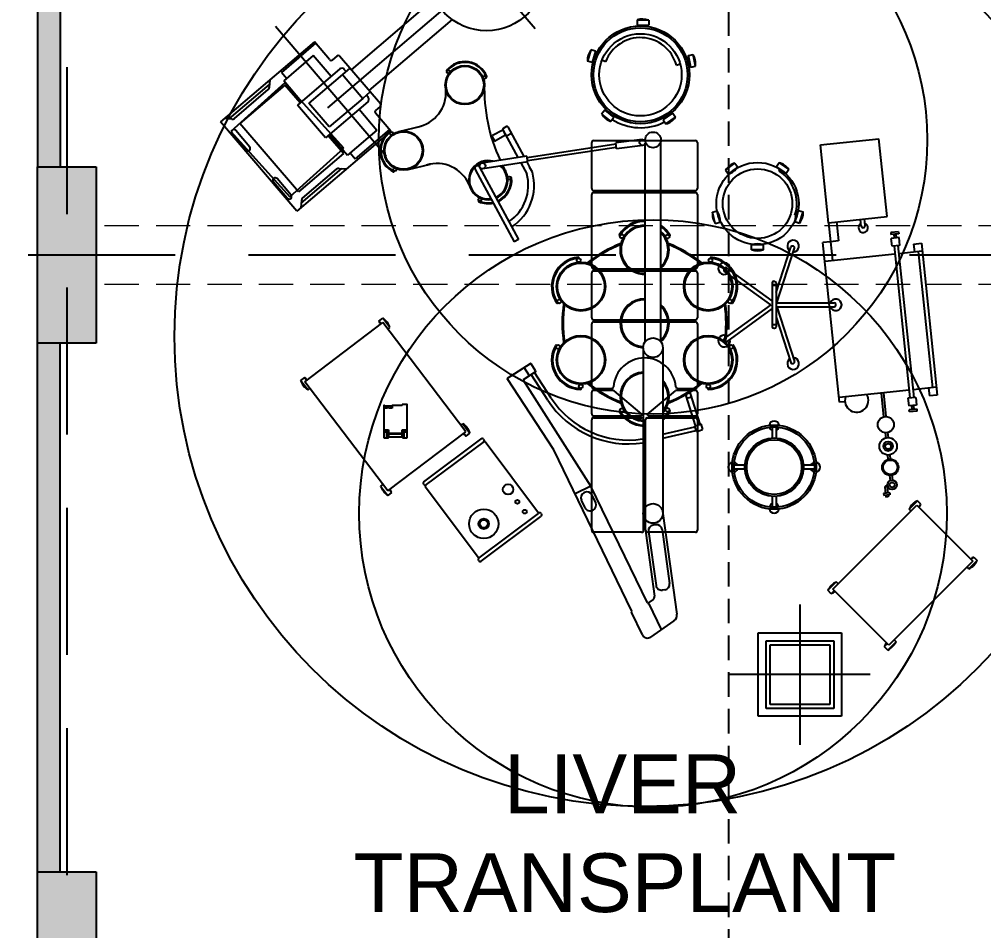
# Model space of a CAD drawing. Extents: x 11598203 to 11995143, y -3849975 to -3698974.
# Drawn here: x 11969906 to 11974830, y -3790851 to -3786197 of the extents above; entities that cross this region are included whole.
import ezdxf

# ---------------------------------------------------------------- set-up
doc = ezdxf.new("R2010")
doc.units = 0
doc.header["$MEASUREMENT"] = 0
doc.linetypes.add('HIDDEN', pattern=[0.375, 0.25, -0.125])
doc.layers.get('0').update_dxf_attribs({"linetype": 'CONTINUOUS'})
for name, color, linetype in [('BEAM', 8, 'CONTINUOUS'), ('GRID LINES', 9, 'CONTINUOUS'), ('HATCH', 7, 'CONTINUOUS'), ('SECTION', 8, 'CONTINUOUS')]:
    doc.layers.add(name, color=color, linetype=linetype)
doc.styles.get("Standard").update_dxf_attribs({"font": 'arial.ttf'})

# ---------------------------------------------------------------- blocks, each defined once
blk = doc.blocks.new('8TH FLOOR')
at = {"ltscale": 500}
for points in [[(-6815, 23155), (-6930, 23155), (-6930, 22220), (-6815, 22220)], [(-6815, 21320), (-6930, 21320), (-6930, 18620), (-6815, 18620)]]:
    blk.add_hatch(color=8, dxfattribs=at).paths.add_polyline_path(points)
at = {"layer": 'HATCH', "ltscale": 500}
h = blk.add_hatch(color=32, dxfattribs=at)
h.dxf.hatch_style = 1
h.paths.add_polyline_path([(-44310, 10130), (-44010, 10130), (-44010, 9230), (-44310, 9230)])
h.paths.add_polyline_path([(-6930, 6230), (-6630, 6230), (-6630, 5251.7), (-6930, 5251.7)])
h.paths.add_polyline_path([(-900, 6265), (0, 6265), (0, 5965), (-900, 5965)])
h.paths.add_polyline_path([(-31623.7, -10480), (-31023.7, -10480), (-31023.7, -10780), (-31623.7, -10780)])
h.paths.add_polyline_path([(-36805, -13010), (-36055, -13010), (-36055, -13310), (-36805, -13310)])
h.paths.add_polyline_path([(-26485, 200), (-26185, 200), (-26185, -700), (-26485, -700)])
h.paths.add_polyline_path([(-36355, -17735), (-36055, -17735), (-36055, -18485), (-36355, -18485)])
h.paths.add_polyline_path([(-4100, 200), (-3500, 200), (-3500, -100), (-4100, -100)])
h.paths.add_polyline_path([(-47740, 18320), (-46990, 18320), (-46990, 18020), (-47740, 18020)])
h.paths.add_polyline_path([(-47740, 14790), (-46840, 14790), (-46840, 14490), (-47740, 14490)])
h.paths.add_polyline_path([(-10758.3, 300), (-9930, 300), (-9930, 0), (-10758.3, 0)])
h.paths.add_polyline_path([(-36805, -7680), (-36055, -7680), (-36055, -7980), (-36805, -7980)])
h.paths.add_polyline_path([(-34515, 900), (-34215, 900), (-34215, 0), (-34515, 0)])
h.paths.add_polyline_path([(-40685, 750), (-40385, 750), (-40385, 0), (-40685, 0)])
h.paths.add_polyline_path([(-41010, -25), (-40710, -25), (-40710, -775), (-41010, -775)])
h.paths.add_polyline_path([(-47740, 29190), (-46990, 29190), (-46990, 28890), (-47740, 28890)])
h.paths.add_polyline_path([(-900, 29190), (0, 29190), (0, 28890), (-900, 28890)])
h.paths.add_polyline_path([(-47840, 10130), (-47540, 10130), (-47540, 9230), (-47840, 9230)])
h.paths.add_polyline_path([(-41010, 750), (-40710, 750), (-40710, 0), (-41010, 0)])
h.paths.add_polyline_path([(-1000, 42920), (-700, 42920), (-700, 43898.3), (-1000, 43898.3)])
h.paths.add_polyline_path([(-47740, 21920), (-46990, 21920), (-46990, 21620), (-47740, 21620)])
h.paths.add_polyline_path([(-19285, 200), (-18985, 200), (-18985, -700), (-19285, -700)])
h.paths.add_polyline_path([(-900, 49150), (0, 49150), (0, 48850), (-900, 48850)])
h.paths.add_polyline_path([(-900, 32790), (0, 32790), (0, 32490), (-900, 32490)])
h.paths.add_polyline_path([(-47740, 25520), (-46990, 25520), (-46990, 25220), (-47740, 25220)])
h.paths.add_polyline_path([(-15685, 6230), (-15385, 6230), (-15385, 5330), (-15685, 5330)])
h.paths.add_polyline_path([(-900, 25520), (0, 25520), (0, 25220), (-900, 25220)])
h.paths.add_polyline_path([(-39510, -13010), (-38760, -13010), (-38760, -13310), (-39510, -13310)])
h.paths.add_polyline_path([(-42695, 39920), (-42395, 39920), (-42395, 39320), (-42695, 39320)])
h.paths.add_polyline_path([(-47740, 39920), (-46840, 39920), (-46840, 39620), (-47740, 39620)])
h.paths.add_polyline_path([(-900, 39920), (-100, 39920), (-100, 39620), (-900, 39620)])
h.paths.add_polyline_path([(-4100, 11190), (-3401.1, 11190), (-3401.1, 10890), (-4100, 10890)])
h.paths.add_polyline_path([(-31623.7, -7730), (-31023.7, -7730), (-31023.7, -8030), (-31623.7, -8030)])
h.paths.add_polyline_path([(-44760, -18185), (-44010, -18185), (-44010, -18485), (-44760, -18485)])
h.paths.add_polyline_path([(-6930, 300), (-6101.7, 300), (-6101.7, 0), (-6930, 0)])
h.paths.add_polyline_path([(-900, 18320), (0, 18320), (0, 18020), (-900, 18020)])
h.paths.add_polyline_path([(-48040, -18185), (-47290, -18185), (-47290, -18485), (-48040, -18485)])
h.paths.add_polyline_path([(-42695, 43520), (-42395, 43520), (-42395, 42920), (-42695, 42920)])
h.paths.add_polyline_path([(-39510, -10530), (-38760, -10530), (-38760, -10830), (-39510, -10830)])
h.paths.add_polyline_path([(-42370, 43520), (-42070, 43520), (-42070, 42920), (-42370, 42920)])
h.paths.add_polyline_path([(-39510, -7680), (-38760, -7680), (-38760, -7980), (-39510, -7980)])
h.paths.add_polyline_path([(-46360, 43820), (-46060, 43820), (-46060, 42920), (-46360, 42920)])
h.paths.add_polyline_path([(-900, 300), (0, 300), (0, 0), (-900, 0)])
h.paths.add_polyline_path([(-28250, 51450), (-27950, 51450), (-27950, 50550), (-28250, 50550)])
h.paths.add_polyline_path([(-22220, 51450), (-21920, 51450), (-21920, 50550), (-22220, 50550)])
h.paths.add_polyline_path([(-44310, 750), (-44010, 750), (-44010, 0), (-44310, 0)])
h.paths.add_polyline_path([(-42370, 39920), (-42070, 39920), (-42070, 39320), (-42370, 39320)])
h.paths.add_polyline_path([(-31550, 51450), (-31250, 51450), (-31250, 50550), (-31550, 50550)])
h.paths.add_polyline_path([(-46360, 49700), (-46060, 49700), (-46060, 48950), (-46360, 48950)])
h.paths.add_polyline_path([(-42695, 36320), (-42395, 36320), (-42395, 35720), (-42695, 35720)])
h.paths.add_polyline_path([(-42370, 35720), (-42070, 35720), (-42070, 36320), (-42370, 36320)])
h.paths.add_polyline_path([(-44310, 15240), (-44010, 15240), (-44010, 14490), (-44310, 14490)])
h.paths.add_polyline_path([(-42695, 49700), (-42395, 49700), (-42395, 48950), (-42695, 48950)])
h.paths.add_polyline_path([(-44760, -25), (-44010, -25), (-44010, -325), (-44760, -325)])
h.paths.add_polyline_path([(-15685, 200), (-15385, 200), (-15385, -700), (-15685, -700)])
h.paths.add_polyline_path([(-39510, -5200), (-38760, -5200), (-38760, -5500), (-39510, -5500)])
h.paths.add_polyline_path([(-44310, 6230), (-44010, 6230), (-44010, 5480), (-44310, 5480)])
h.paths.add_polyline_path([(-36355, -25), (-36055, -25), (-36055, -775), (-36355, -775)])
h.paths.add_polyline_path([(-22885, 200), (-22585, 200), (-22585, -700), (-22885, -700)])
h.paths.add_polyline_path([(-900, 36320), (0, 36320), (0, 36020), (-900, 36020)])
h.paths.add_polyline_path([(-47740, 32790), (-46990, 32790), (-46990, 32490), (-47740, 32490)])
h.paths.add_polyline_path([(-6930, -25), (-6330, -25), (-6330, -325), (-6930, -325)])
h.paths.add_polyline_path([(-41010, -17735), (-40710, -17735), (-40710, -18485), (-41010, -18485)])
h.paths.add_polyline_path([(-36805, -5200), (-36055, -5200), (-36055, -5500), (-36805, -5500)])
h.paths.add_polyline_path([(-48015, -25), (-47265, -25), (-47265, -325), (-48015, -325)])
h.paths.add_polyline_path([(-10530, -25), (-9930, -25), (-9930, -325), (-10530, -325)])
h.paths.add_polyline_path([(-46840, 36320), (-47740, 36320), (-47740, 36020), (-46840, 36020)])
h.paths.add_polyline_path([(-34515, 6230), (-34215, 6230), (-34215, 5330), (-34515, 5330)])
h.paths.add_polyline_path([(-30085, 200), (-29785, 200), (-29785, -700), (-30085, -700)])
h.paths.add_polyline_path([(-36805, -10530), (-36055, -10530), (-36055, -10830), (-36805, -10830)])
h.paths.add_polyline_path([(-10230, 6230), (-9930, 6230), (-9930, 5330), (-10230, 5330)])
h.paths.add_polyline_path([(-900, 14790), (0, 14790), (0, 14490), (-900, 14490)])
h.paths.add_polyline_path([(-900, 9530), (78.3, 9530), (78.3, 9230), (-900, 9230)])
h.paths.add_polyline_path([(-39940, 49850), (-39640, 49850), (-39640, 48950), (-39940, 48950)])
edge = h.paths.add_edge_path()
edge.add_line((-19435, 49850), (-19435, 48950))
edge.add_line((-6930, 9230), (-5951.7, 9230))
edge.add_line((-41010, 15240), (-41010, 14490))
edge.add_line((-19135, 42920), (-19135, 43820))
edge.add_line((-40710, 5480), (-40710, 6230))
edge.add_line((-40685, 6230), (-40685, 5480))
h.paths.add_polyline_path([(-22220, 9530), (-21320, 9530), (-21320, 9230), (-22220, 9230)])
h.paths.add_polyline_path([(-37580, 10130), (-37280, 10130), (-37280, 9230), (-37580, 9230)])
h.paths.add_polyline_path([(-40685, 9980), (-40385, 9980), (-40385, 9230), (-40685, 9230)])
h.paths.add_polyline_path([(-40685, 6230), (-40385, 6230), (-40385, 5480), (-40685, 5480)])
h.paths.add_polyline_path([(-32228.3, 9530), (-31250, 9530), (-31250, 9230), (-32228.3, 9230)])
h.paths.add_polyline_path([(-30424.1, 6230), (-29445.9, 6230), (-29445.9, 5930), (-30424.1, 5930)])
h.paths.add_polyline_path([(-16860, 9530), (-15960, 9530), (-15960, 9230), (-16860, 9230)])
h.paths.add_polyline_path([(-28250, 9530), (-27271.7, 9530), (-27271.7, 9230), (-28250, 9230)])
h.paths.add_polyline_path([(-10830, 9530), (-9930, 9530), (-9930, 9230), (-10830, 9230)])
h.paths.add_polyline_path([(-41010, 9980), (-40710, 9980), (-40710, 9230), (-41010, 9230)])
h.paths.add_polyline_path([(-41010, 6230), (-40710, 6230), (-40710, 5480), (-41010, 5480)])
h.paths.add_polyline_path([(-16860, 36320), (-15960, 36320), (-15960, 36020), (-16860, 36020)], flags=16)
h.paths.add_polyline_path([(-22220, 43520), (-21920, 43520), (-21920, 42920), (-22220, 42920)], flags=16)
h.paths.add_polyline_path([(-22220, 29190), (-21320, 29190), (-21320, 28890), (-22220, 28890)], flags=16)
h.paths.add_polyline_path([(-25450, 45380), (-24850, 45380), (-24850, 45080), (-25450, 45080)], flags=16)
h.paths.add_polyline_path([(-25450, 43220), (-24850, 43220), (-24850, 42920), (-25450, 42920)], flags=16)
h.paths.add_polyline_path([(-16860, 14790), (-15960, 14790), (-15960, 14490), (-16860, 14490)], flags=16)
h.paths.add_polyline_path([(-41010, 15240), (-40710, 15240), (-40710, 14490), (-41010, 14490)], flags=16)
h.paths.add_polyline_path([(-31250, 25220), (-32150, 25220), (-32150, 25520), (-31250, 25520)], flags=16)
h.paths.add_polyline_path([(-38180, 18320), (-37280, 18320), (-37280, 18020), (-38180, 18020)], flags=16)
h.paths.add_polyline_path([(-31550, 15090), (-31250, 15090), (-31250, 14190), (-31550, 14190)], flags=16)
h.paths.add_polyline_path([(-38180, 14790), (-37280, 14790), (-37280, 14490), (-38180, 14490)], flags=16)
h.paths.add_polyline_path([(-22220, 18320), (-21320, 18320), (-21320, 18020), (-22220, 18020)], flags=16)
h.paths.add_polyline_path([(-40685, 15240), (-40385, 15240), (-40385, 14490), (-40685, 14490)], flags=16)
h.paths.add_polyline_path([(-38180, 21920), (-37280, 21920), (-37280, 21620), (-38180, 21620)], flags=16)
h.paths.add_polyline_path([(-16860, 32790), (-15960, 32790), (-15960, 32490), (-16860, 32490)], flags=16)
h.paths.add_polyline_path([(-16860, 21920), (-15960, 21920), (-15960, 21620), (-16860, 21620)], flags=16)
h.paths.add_polyline_path([(-16860, 25520), (-15960, 25520), (-15960, 25220), (-16860, 25220)], flags=16)
h.paths.add_polyline_path([(-13360, 11190), (-12760, 11190), (-12760, 10890), (-13360, 10890)], flags=16)
h.paths.add_polyline_path([(-6930, 29190), (-6030, 29190), (-6030, 28890), (-6930, 28890)], flags=16)
h.paths.add_polyline_path([(-10830, 29190), (-9930, 29190), (-9930, 28890), (-10830, 28890)], flags=16)
h.paths.add_polyline_path([(-28250, 22220), (-27950, 22220), (-27950, 21320), (-28250, 21320)], flags=16)
h.paths.add_polyline_path([(-22220, 21920), (-21320, 21920), (-21320, 21620), (-22220, 21620)], flags=16)
h.paths.add_polyline_path([(-6930, 9530), (-5951.7, 9530), (-5951.7, 9230), (-6930, 9230)], flags=16)
h.paths.add_polyline_path([(-31550, 22220), (-31250, 22220), (-31250, 21320), (-31550, 21320)], flags=16)
h.paths.add_polyline_path([(-10230, 22220), (-9930, 22220), (-9930, 21320), (-10230, 21320)], flags=16)
h.paths.add_polyline_path([(-28250, 29190), (-27350, 29190), (-27350, 28890), (-28250, 28890)], flags=16)
h.paths.add_polyline_path([(-15132.5, 43220), (-14232.5, 43220), (-14232.5, 42920), (-15132.5, 42920)], flags=16)
h.paths.add_polyline_path([(-10830, 43220), (-9930, 43220), (-9930, 42920), (-10830, 42920)], flags=16)
h.paths.add_polyline_path([(-6930, 43220), (-6030, 43220), (-6030, 42920), (-6930, 42920)], flags=16)
h.paths.add_polyline_path([(-22220, 25520), (-21320, 25520), (-21320, 25220), (-22220, 25220)], flags=16)
h.paths.add_polyline_path([(-28250, 25520), (-27350, 25520), (-27350, 25220), (-28250, 25220)], flags=16)
h.paths.add_polyline_path([(-34680, 11190), (-34080, 11190), (-34080, 10890), (-34680, 10890)], flags=16)
h.paths.add_polyline_path([(-22220, 36320), (-21320, 36320), (-21320, 36020), (-22220, 36020)], flags=16)
h.paths.add_polyline_path([(-38180, 25520), (-37280, 25520), (-37280, 25220), (-38180, 25220)], flags=16)
h.paths.add_polyline_path([(-6930, 25520), (-6030, 25520), (-6030, 25220), (-6930, 25220)], flags=16)
h.paths.add_polyline_path([(-10830, 25520), (-9930, 25520), (-9930, 25220), (-10830, 25220)], flags=16)
h.paths.add_polyline_path([(-6930, 22220), (-6630, 22220), (-6630, 21320), (-6930, 21320)], flags=16)
h.paths.add_polyline_path([(-28250, 18620), (-27950, 18620), (-27950, 17720), (-28250, 17720)], flags=16)
h.paths.add_polyline_path([(-6930, 15090), (-6630, 15090), (-6630, 14190), (-6930, 14190)], flags=16)
h.paths.add_polyline_path([(-22220, 32790), (-21320, 32790), (-21320, 32490), (-22220, 32490)], flags=16)
h.paths.add_polyline_path([(-10230, 33090), (-9930, 33090), (-9930, 32190), (-10230, 32190)], flags=16)
h.paths.add_polyline_path([(-6930, 33090), (-6630, 33090), (-6630, 32190), (-6930, 32190)], flags=16)
h.paths.add_polyline_path([(-32150, 29190), (-31250, 29190), (-31250, 28890), (-32150, 28890)], flags=16)
h.paths.add_polyline_path([(-16860, 29190), (-15960, 29190), (-15960, 28888.5), (-16860, 28888.5)], flags=16)
h.paths.add_polyline_path([(-38180, 29190), (-37280, 29190), (-37280, 28890), (-38180, 28890)], flags=16)
h.paths.add_polyline_path([(-23224.1, 6230), (-22245.9, 6230), (-22245.9, 5930), (-23224.1, 5930)], flags=16)
h.paths.add_polyline_path([(-31550, 18620), (-31250, 18620), (-31250, 17720), (-31550, 17720)], flags=16)
h.paths.add_polyline_path([(-35695, 48950), (-35395, 48950), (-35395, 49750), (-35695, 49750)], flags=16)
h.paths.add_polyline_path([(-6930, 36620), (-6630, 36620), (-6630, 35720), (-6930, 35720)], flags=16)
h.paths.add_polyline_path([(-31550, 45980), (-31250, 45980), (-31250, 45080), (-31550, 45080)], flags=16)
h.paths.add_polyline_path([(-16860, 39920), (-15960, 39920), (-15960, 39620), (-16860, 39620)], flags=16)
h.paths.add_polyline_path([(-22220, 45980), (-21920, 45980), (-21920, 45080), (-22220, 45080)], flags=16)
h.paths.add_polyline_path([(-35695, 43820), (-35395, 43820), (-35395, 42920), (-35695, 42920)], flags=16)
h.paths.add_polyline_path([(-19435, 43820), (-19135, 43820), (-19135, 42920), (-19435, 42920)], flags=16)
h.paths.add_polyline_path([(-38180, 39920), (-37280, 39920), (-37280, 39620), (-38180, 39620)], flags=16)
h.paths.add_polyline_path([(-28250, 39920), (-27271.7, 39920), (-27271.7, 39620), (-28250, 39620)], flags=16)
h.paths.add_polyline_path([(-39940, 43820), (-39640, 43820), (-39640, 42920), (-39940, 42920)], flags=16)
h.paths.add_polyline_path([(-10230, 49850), (-9930, 49850), (-9930, 48950), (-10230, 48950)], flags=16)
h.paths.add_polyline_path([(-31550, 43820), (-31250, 43820), (-31250, 42920), (-31550, 42920)], flags=16)
h.paths.add_polyline_path([(-14832.5, 49850), (-14532.5, 49850), (-14532.5, 48950), (-14832.5, 48950)], flags=16)
h.paths.add_polyline_path([(-6930, 39920), (-6030, 39920), (-6030, 39620), (-6930, 39620)], flags=16)
h.paths.add_polyline_path([(-31550, 33090), (-31250, 33090), (-31250, 32190), (-31550, 32190)], flags=16)
h.paths.add_polyline_path([(-38180, 36320), (-37280, 36320), (-37280, 36020), (-38180, 36020)], flags=16)
h.paths.add_polyline_path([(-19435, 49850), (-19135, 49850), (-19135, 48950), (-19435, 48950)], flags=16)
h.paths.add_polyline_path([(-10830, 39920), (-9930, 39920), (-9930, 39620), (-10830, 39620)], flags=16)
h.paths.add_polyline_path([(-6930, 49850), (-6630, 49850), (-6630, 48950), (-6930, 48950)], flags=16)
h.paths.add_polyline_path([(-19624.1, 6230), (-18645.9, 6230), (-18645.9, 5930), (-19624.1, 5930)], flags=16)
h.paths.add_polyline_path([(-22220, 39920), (-21320, 39920), (-21320, 39620), (-22220, 39620)], flags=16)
h.paths.add_polyline_path([(-22220, 14790), (-21320, 14790), (-21320, 14490), (-22220, 14490)], flags=16)
h.paths.add_polyline_path([(-28250, 36620), (-27950, 36620), (-27950, 35720), (-28250, 35720)], flags=16)
h.paths.add_polyline_path([(-16860, 18320), (-15960, 18320), (-15960, 18020), (-16860, 18020)], flags=16)
h.paths.add_polyline_path([(-31550, 35720), (-31250, 35720), (-31250, 36617.6), (-31550, 36617.6)], flags=16)
h.paths.add_polyline_path([(-10230, 18620), (-9930, 18620), (-9930, 17720), (-10230, 17720)], flags=16)
h.paths.add_polyline_path([(-28250, 15090), (-27950, 15090), (-27950, 14190), (-28250, 14190)], flags=16)
h.paths.add_polyline_path([(-6930, 18620), (-6630, 18620), (-6630, 17720), (-6930, 17720)], flags=16)
h.paths.add_polyline_path([(-32228.3, 39920), (-31250, 39920), (-31250, 39620), (-32228.3, 39620)], flags=16)
h.paths.add_polyline_path([(-10230, 15090), (-9930, 15090), (-9930, 14190), (-10230, 14190)], flags=16)
h.paths.add_polyline_path([(-28250, 33090), (-27950, 33090), (-27950, 32190), (-28250, 32190)], flags=16)
h.paths.add_polyline_path([(-38180, 32790), (-37280, 32790), (-37280, 32490), (-38180, 32490)], flags=16)
h.paths.add_polyline_path([(-10230, 36620), (-9930, 36620), (-9930, 35720), (-10230, 35720)], flags=16)
at = {"color": 3, "linetype": 'HIDDEN', "lineweight": 25, "ltscale": 500}
blk.add_line((-3401.4, 6014.9), (-3398.2, 51571.9), dxfattribs=at)
at = {"color": 8, "lineweight": 25}
for p, q in [((-4389.3, 22925.6), (-4954.3, 23586.6)), ((-4353.4, 23458.9), (-5449.5, 22521.8)), ((-6930, 23155), (-6930, 22220)), ((-6815, 23155), (-6815, 22220)), ((-4904.7, 23079.7), (-5329.1, 22716.9)), ((-4813.7, 22973.2), (-5238.1, 22610.5)), ((-3868.8, 22970.6), (-3869.1, 22945.6)), ((-3868.8, 22970.6), (-3808.8, 22969.8)), ((-3808.8, 22969.8), (-3809.1, 22944.8)), ((-5149.4, 22275.8), (-5714.4, 22936.8)), ((-3869.1, 22945.6), (-3809.1, 22944.8)), ((-5516.5, 22859.2), (-5995.4, 22449.8)), ((-5510, 22851.6), (-5684.4, 22702.5)), ((-5438.5, 22768), (-5516.5, 22859.2)), ((-4104.5, 22818.4), (-4122.2, 22761)), ((-4080.6, 22811), (-4104.5, 22818.4)), ((-4080.6, 22811), (-4098.3, 22753.7)), ((-5522, 22788.7), (-5672.8, 22659.9)), ((-5431.1, 22682.3), (-5522, 22788.7)), ((-5401.6, 22786.4), (-5424.5, 22766.9)), ((-5179.6, 22542.1), (-5387.5, 22785.3)), ((-4098.3, 22753.7), (-4122.2, 22761)), ((-4029.3, 22757.5), (-4048, 22764.6)), ((-3606.9, 22789.3), (-3582.4, 22794.3)), ((-3594.9, 22730.5), (-3606.9, 22789.3)), ((-3570.4, 22735.5), (-3582.4, 22794.3)), ((-5658.5, 22672.1), (-5684.4, 22702.5)), ((-5386.5, 22720.4), (-5602.1, 22536.1)), ((-5335.6, 22724.5), (-5373.6, 22692)), ((-5354.6, 22708.2), (-5363.5, 22718.6)), ((-3668.3, 22740.7), (-3649, 22746)), ((-3594.9, 22730.5), (-3570.4, 22735.5)), ((-5745.7, 22628.3), (-5742.8, 22665.8)), ((-5581.8, 22553.5), (-5672.8, 22659.9)), ((-5373.6, 22692), (-5544.6, 22545.8)), ((-5373.6, 22692), (-5269.6, 22570.4)), ((-5951, 22465.2), (-5744.7, 22641.6)), ((-5668, 22649.4), (-5942.6, 22401.4)), ((-5925, 22468.3), (-5751.8, 22616.4)), ((-5667.4, 22638.2), (-5896.7, 22442.1)), ((-5366.4, 22315.5), (-5668, 22649.4)), ((-5589.4, 22547), (-5667.4, 22638.2)), ((-5231.6, 22602.9), (-5269.6, 22570.4)), ((-5243.5, 22553.2), (-5459.1, 22368.9)), ((-5269.6, 22570.4), (-5440.6, 22424.2)), ((-5241.7, 22576.2), (-5250.6, 22586.6)), ((-5459.1, 22368.9), (-5602.1, 22536.1)), ((-5440.6, 22424.2), (-5544.6, 22545.8)), ((-5288.1, 22515.1), (-5197.1, 22408.7)), ((-5180.7, 22528), (-5203.5, 22508.5)), ((-4033.9, 22509.7), (-4049.6, 22490.2)), ((-4033.9, 22509.7), (-3987.1, 22472.2)), ((-5937.7, 22464.2), (-5975.2, 22467.1)), ((-5126.6, 22403.2), (-5204.6, 22494.4)), ((-4049.6, 22490.2), (-4002.7, 22452.7)), ((-3987.1, 22472.2), (-4002.7, 22452.7)), ((-3735.9, 22460.2), (-3686.9, 22494.9)), ((-3735.9, 22460.2), (-3721.4, 22439.8)), ((-3721.4, 22439.8), (-3672.5, 22474.5)), ((-3686.9, 22494.9), (-3672.5, 22474.5)), ((-5605.5, 21993.8), (-5995.4, 22449.8)), ((-5918.2, 22407.3), (-5846.6, 22323.5)), ((-5597.8, 22092.5), (-5896.7, 22442.1)), ((-5197.1, 22408.7), (-5347.9, 22279.8)), ((-5133.1, 22410.8), (-5307.6, 22261.6)), ((-5084.8, 22401.1), (-4971.4, 22428.9)), ((-4554.8, 22408.6), (-4606.4, 22380.7)), ((-4554.8, 22408.6), (-4540.6, 22382.2)), ((-4553.9, 22410.3), (-4477.4, 22268.7)), ((-4534.8, 22426.3), (-4551.8, 22417.1)), ((-4528, 22424.3), (-4446.5, 22273.5)), ((-5942.6, 22401.4), (-5641, 22067.5)), ((-5937.2, 22391), (-5865.6, 22307.3)), ((-5126.6, 22403.2), (-5605.5, 21993.8)), ((-5368.4, 22288.5), (-5446.4, 22379.7)), ((-5438.8, 22386.2), (-5347.9, 22279.8)), ((-4609.1, 22375.1), (-4613, 22373)), ((-4608.4, 22373.9), (-4598.9, 22356.3)), ((-4540.6, 22382.2), (-4592.1, 22354.3)), ((-4510.4, 22391.7), (-4536.2, 22377.7)), ((-3842.8, 22360.2), (-3977.8, 22342.7)), ((-3747.4, 21328.4), (-3747.4, 22358.4)), ((-2932.4, 22333.2), (-2634, 22364.4)), ((-2592.4, 21966.5), (-2634, 22364.4)), ((-5641, 22067.5), (-5366.4, 22315.5)), ((-4598.3, 22355.1), (-4606.1, 22350.9)), ((-4430.6, 22268.3), (-3977.1, 22337.5)), ((-4428.1, 22252.6), (-3975.1, 22321.7)), ((-4100.4, 22109.6), (-4100.4, 22344.6)), ((-4090.4, 22354.6), (-3570.4, 22354.6)), ((-3973.9, 22312.9), (-3977.8, 22342.7)), ((-3838.9, 22330.5), (-3973.9, 22312.9)), ((-3827.4, 21326.9), (-3827.4, 22333.2)), ((-3560.4, 22344.6), (-3560.4, 22109.6)), ((-2890.8, 21935.3), (-2932.4, 22333.2)), ((-5368.4, 22288.5), (-5597.8, 22092.5)), ((-5333.6, 22292), (-5307.6, 22261.6)), ((-4431.7, 22275.8), (-4660.8, 22240.3)), ((-4427.1, 22246.2), (-4431.7, 22275.8)), ((-5583.4, 22035.2), (-5377, 22211.6)), ((-5576.3, 22060.5), (-5403.1, 22208.5)), ((-5390.4, 22212.7), (-5352.9, 22209.7)), ((-5037.1, 22206.9), (-4923.7, 22234.7)), ((-4695.5, 22207.7), (-4495.5, 21837.9)), ((-4673.4, 22219.6), (-4473.5, 21849.7)), ((-4427.1, 22246.2), (-4656.1, 22210.7)), ((-4462.2, 22240.7), (-4432.2, 22185.3)), ((-4431.4, 22245.5), (-4417.5, 22219.8)), ((-4403.3, 22193.3), (-4417.5, 22219.8)), ((-3417.2, 22203.9), (-3369.3, 22239.9)), ((-3402.2, 22183.9), (-3354.2, 22219.9)), ((-3369.3, 22239.9), (-3354.2, 22219.9)), ((-3143, 22241.8), (-3157.1, 22221.2)), ((-3157.1, 22221.2), (-3107.6, 22187.2)), ((-3143, 22241.8), (-3093.5, 22207.8)), ((-3142.9, 22199.4), (-3137.4, 22207.8)), ((-3093.5, 22207.8), (-3107.6, 22187.2)), ((-5635.5, 22076.6), (-5707.2, 22160.4)), ((-3417.2, 22203.9), (-3402.2, 22183.9)), ((-5654.5, 22060.4), (-5726.2, 22144.2)), ((-4100.4, 21709.6), (-4100.4, 22079.6)), ((-4090.4, 22099.6), (-3570.4, 22099.6)), ((-4090.4, 22089.6), (-3570.4, 22089.6)), ((-3560.4, 22079.6), (-3560.4, 21709.6)), ((-5582.4, 22048.5), (-5585.3, 22011.1)), ((-3483.9, 21989.7), (-3459.6, 21995.7)), ((-3469.6, 21931.5), (-3483.9, 21989.7)), ((-3445.3, 21937.4), (-3459.6, 21995.7)), ((-3062.7, 21973.2), (-3053.1, 21970.2)), ((-3062.5, 21940.9), (-3044.2, 21998)), ((-3044.2, 21998), (-3020.4, 21990.4)), ((-3038.7, 21933.2), (-3020.4, 21990.4)), ((-2890.8, 21935.3), (-2592.4, 21966.5)), ((-3469.6, 21931.5), (-3445.3, 21937.4)), ((-3062.5, 21940.9), (-3038.7, 21933.2)), ((-2890.8, 21935.3), (-2880.7, 21838.4)), ((-2851, 21939.5), (-2840.9, 21842.6)), ((-2724.8, 21918.6), (-2728.3, 21952.3)), ((-2704.9, 21920.7), (-2708.4, 21954.4)), ((-2534.1, 21888.9), (-2573.8, 21884.8)), ((-2573.8, 21884.8), (-2572.8, 21874.8)), ((-2533, 21879), (-2572.8, 21874.8)), ((-2557.9, 21876.4), (-2555.8, 21856.5)), ((-2547.9, 21877.4), (-2545.9, 21857.5)), ((-2534.1, 21888.9), (-2533, 21879)), ((-4473.5, 21849.7), (-4495.5, 21837.9)), ((-3283.7, 21797.5), (-3283.7, 21822.5)), ((-3223.7, 21822.5), (-3283.7, 21822.5)), ((-3223.7, 21797.5), (-3223.7, 21822.5)), ((-2880.7, 21838.4), (-2920.5, 21834.3)), ((-2835.2, 21018.5), (-2920.5, 21834.3)), ((-2840.9, 21842.6), (-2880.7, 21838.4)), ((-2880.7, 21838.4), (-2870.7, 21743.1)), ((-2530.9, 21859.1), (-2570.7, 21854.9)), ((-2566.6, 21815.2), (-2570.7, 21854.9)), ((-2526.8, 21819.3), (-2566.6, 21815.2)), ((-2556.6, 21816.2), (-2475.5, 21040.4)), ((-2536.7, 21818.3), (-2455.6, 21042.5)), ((-2526.8, 21819.3), (-2530.9, 21859.1)), ((-2457.2, 21826.6), (-2417.4, 21830.8)), ((-2457.2, 21826.6), (-2453, 21786.8)), ((-2417.4, 21830.8), (-2336.3, 21055)), ((-3223.7, 21797.5), (-3283.7, 21797.5)), ((-3159.1, 21579.3), (-3083.8, 21811.2)), ((-3155.4, 21526.1), (-3064.8, 21805)), ((-2910.5, 21739), (-2552.5, 21776.4)), ((-2532.6, 21778.5), (-2413.2, 21791)), ((-2433.1, 21788.9), (-2360.3, 21092.7)), ((-4100.4, 21449.6), (-4100.4, 21679.6)), ((-4090.4, 21699.6), (-3570.4, 21699.6)), ((-4090.4, 21689.6), (-3570.4, 21689.6)), ((-3560.4, 21679.6), (-3560.4, 21449.6)), ((-3186.2, 21516.1), (-3423.4, 21688.5)), ((-3179.1, 21535.7), (-3411.6, 21704.7)), ((-3179.1, 21628.1), (-3179.1, 21404.1)), ((-3171.1, 21636.1), (-3167.1, 21636.1)), ((-3159.1, 21628.1), (-3159.1, 21404.1)), ((-3179.1, 21616.1), (-3159.1, 21616.1)), ((-3155.4, 21526.1), (-2862.1, 21526.1)), ((-3186.2, 21516.1), (-3423.4, 21343.8)), ((-3179.1, 21496.5), (-3411.6, 21327.6)), ((-3155.4, 21506.1), (-2862.1, 21506.1)), ((-3155.4, 21506.1), (-3064.8, 21227.2)), ((-5565, 21123.4), (-5166.5, 21425.4)), ((-5186.6, 21433), (-5166.6, 21448.1)), ((-5175.6, 21418.6), (-5186.6, 21433)), ((-5130.4, 21400.3), (-5166.6, 21448.1)), ((-4743.7, 20867.6), (-5166.5, 21425.4)), ((-4090.4, 21439.6), (-3570.4, 21439.6)), ((-4090.4, 21429.6), (-3570.4, 21429.6)), ((-3159.1, 21453), (-3083.8, 21221.1)), ((-5141.2, 21392.1), (-5130.4, 21400.3)), ((-4100.4, 21099.6), (-4100.4, 21419.6)), ((-3560.4, 21419.6), (-3560.4, 21099.6)), ((-3179.1, 21416.1), (-3159.1, 21416.1)), ((-3171.1, 21396.1), (-3167.1, 21396.1)), ((-6930, 18620), (-6930, 21320)), ((-6815, 18620), (-6815, 21320)), ((-3837.4, 21297.2), (-3837.4, 20450.8)), ((-3737.4, 21298.9), (-3737.4, 20450.8)), ((-4415.3, 21215.6), (-4531.6, 21139.9)), ((-4388, 21173.7), (-4450.5, 21133)), ((-4417.9, 21154.3), (-4445.2, 21196.2)), ((-4386.7, 21179.7), (-4409.3, 21214.4)), ((-5566.8, 21144.8), (-5586.8, 21129.7)), ((-5550.5, 21081.9), (-5586.8, 21129.7)), ((-5555.9, 21130.3), (-5566.8, 21144.8)), ((-4294.5, 20775.8), (-4531.6, 21139.9)), ((-4104.4, 20590.2), (-4450.5, 21133)), ((-4324.5, 21029.2), (-4409.5, 21159.7)), ((-4307.8, 21040.2), (-4392.7, 21170.6)), ((-5142.1, 20565.6), (-5565, 21123.4)), ((-5539.7, 21090.1), (-5550.5, 21081.9)), ((-4090.4, 21089.6), (-3998.8, 21089.6)), ((-4090.4, 21079.6), (-3993.6, 21079.6)), ((-3987.8, 21077.5), (-3845.9, 20958.4)), ((-3814.8, 20958.4), (-3672.9, 21077.5)), ((-3667.1, 21079.6), (-3570.4, 21079.6)), ((-3661.9, 21089.6), (-3570.4, 21089.6)), ((-2479.7, 21080.2), (-2837.7, 21042.8)), ((-2340.4, 21094.8), (-2459.8, 21082.3)), ((-2380.2, 21090.6), (-2376, 21050.8)), ((-4100.4, 20959.6), (-4100.4, 21069.6)), ((-3569.8, 20899.3), (-3617.8, 21050.7)), ((-3614, 21038.8), (-3590.1, 21046.3)), ((-3546, 20907), (-3593.9, 21058.3)), ((-3560.4, 21069.6), (-3560.4, 20959.6)), ((-2608.8, 20944.2), (-2621.5, 21065.4)), ((-2596.8, 20945.5), (-2609.5, 21066.6)), ((-2445.7, 21043.6), (-2485.5, 21039.4)), ((-2485.5, 21039.4), (-2481.3, 20999.6)), ((-2445.7, 21043.6), (-2441.5, 21003.8)), ((-2336.3, 21055), (-2376, 21050.8)), ((-5162.5, 21001.6), (-5162.5, 20839.6)), ((-5158.5, 21002.6), (-5161.5, 21002.6)), ((-5157.5, 21001.6), (-5157.5, 20987.6)), ((-5119, 20999.2), (-5157.5, 20999.2)), ((-5143.2, 20987.6), (-5157.5, 20987.6)), ((-5140.2, 20992.6), (-5143.2, 20987.6)), ((-5138.9, 20992.6), (-5140.2, 20992.6)), ((-5138.9, 20991.7), (-5138.9, 20992.6)), ((-5138, 20991.2), (-5138.4, 20991.2)), ((-5137.5, 20991.7), (-5137.5, 20992.6)), ((-5136.2, 20992.6), (-5137.5, 20992.6)), ((-5136.2, 20992.6), (-5133.2, 20987.6)), ((-5119, 20987.6), (-5133.2, 20987.6)), ((-5119, 21001.6), (-5119, 20987.6)), ((-5067.5, 21002.6), (-5118, 21002.6)), ((-5067.5, 21002.6), (-5067.5, 21006.6)), ((-5043.5, 21007.6), (-5066.5, 21007.6)), ((-5042.5, 20839.6), (-5042.5, 21006.6)), ((-2807.3, 21021.4), (-2835.2, 21018.5)), ((-2441.5, 21003.8), (-2481.3, 20999.6)), ((-2439.4, 20983.9), (-2479.2, 20979.7)), ((-2478.2, 20969.8), (-2479.2, 20979.7)), ((-2464.3, 20981.3), (-2466.4, 21001.2)), ((-2454.3, 20982.3), (-2456.4, 21002.2)), ((-2438.4, 20973.9), (-2439.4, 20983.9)), ((-4100.4, 20364.6), (-4100.4, 20929.6)), ((-4090.4, 20949.6), (-3849.1, 20949.6)), ((-4090.4, 20939.6), (-3844.4, 20939.6)), ((-3835.4, 20364.6), (-3835.4, 20930.6)), ((-3825.4, 20364.6), (-3825.4, 20930.6)), ((-3816.4, 20939.6), (-3570.4, 20939.6)), ((-3811.6, 20949.6), (-3570.4, 20949.6)), ((-3560.4, 20929.6), (-3560.4, 20364.6)), ((-2438.4, 20973.9), (-2478.2, 20969.8)), ((-4768.9, 20900.9), (-4758.1, 20909.1)), ((-4758.1, 20909.1), (-4721.9, 20861.3)), ((-3737.4, 20855.3), (-3573.7, 20893.5)), ((-3565.5, 20869.3), (-3574.6, 20897.9)), ((-3532.2, 20880), (-3541.3, 20908.6)), ((-3178.7, 20892.1), (-3178.7, 20837)), ((-3158.7, 20892.1), (-3158.7, 20837)), ((-5162.5, 20877.6), (-5137.5, 20877.6)), ((-5162.5, 20867.6), (-5147.5, 20867.6)), ((-5160.5, 20837.6), (-5139.5, 20837.6)), ((-5147.5, 20867.6), (-5137.5, 20877.6)), ((-5147.5, 20867.6), (-5147.5, 20837.6)), ((-5142.5, 20859.8), (-5142.5, 20855.5)), ((-5062.5, 20859.8), (-5142.5, 20859.8)), ((-5062.5, 20855.5), (-5142.5, 20855.5)), ((-5142.1, 20565.6), (-4743.7, 20867.6)), ((-5137.5, 20877.6), (-5137.5, 20859.8)), ((-5137.5, 20855.5), (-5137.5, 20839.6)), ((-5137.5, 20842.6), (-5067.5, 20842.6)), ((-5067.5, 20859.8), (-5067.5, 20877.6)), ((-5067.5, 20877.6), (-5042.5, 20877.6)), ((-5057.5, 20867.6), (-5067.5, 20877.6)), ((-5067.5, 20839.6), (-5067.5, 20855.5)), ((-5065.5, 20837.6), (-5044.5, 20837.6)), ((-5062.5, 20855.5), (-5062.5, 20859.8)), ((-5057.5, 20867.6), (-5042.5, 20867.6)), ((-5057.5, 20837.6), (-5057.5, 20867.6)), ((-4957, 20612.6), (-4659.9, 20834.9)), ((-4752.7, 20860.7), (-4741.8, 20846.2)), ((-4741.8, 20846.2), (-4721.9, 20861.3)), ((-4652.5, 20829.3), (-4651.1, 20827.5)), ((-3737.4, 20834.7), (-3567.6, 20874.4)), ((-2597.6, 20837.1), (-2600.3, 20863.1)), ((-2585.6, 20838.4), (-2588.3, 20864.3)), ((-4950.1, 20592.8), (-4647.9, 20818.9)), ((-4644.3, 20818.4), (-4371.8, 20454.1)), ((-3896.4, 19955.6), (-4294.5, 20775.8)), ((-2586.1, 20727.1), (-2588.4, 20749.2)), ((-2574.1, 20728.4), (-2576.4, 20750.5)), ((-3318.4, 20697.3), (-3373.5, 20697.3)), ((-2964, 20697.3), (-3019, 20697.3)), ((-3318.4, 20677.3), (-3373.5, 20677.3)), ((-2964, 20677.3), (-3019, 20677.3)), ((-2574.8, 20619.3), (-2577.5, 20645.1)), ((-2562.8, 20620.5), (-2565.5, 20646.3)), ((-5167.4, 20598.9), (-5178.2, 20590.7)), ((-5178.2, 20590.7), (-5142, 20542.9)), ((-4958.8, 20600.2), (-4957.5, 20598.4)), ((-4950.6, 20589.2), (-4678.2, 20225)), ((-4104.4, 20590.2), (-4185.3, 20550.9)), ((-3815.1, 19994.1), (-4104.4, 20590.2)), ((-2603.8, 20584.6), (-2600.5, 20553.4)), ((-2591.5, 20585.9), (-2588.3, 20554.7)), ((-5122.1, 20558), (-5142, 20542.9)), ((-5133, 20572.5), (-5122.1, 20558)), ((-4136.8, 20557.8), (-4139.8, 20556.4)), ((-4080, 20505.7), (-4098.9, 20544.6)), ((-3178.7, 20537.7), (-3178.7, 20482.6)), ((-3158.7, 20537.7), (-3158.7, 20482.6)), ((-2578.8, 20555.7), (-2610, 20552.4)), ((-2610, 20552.4), (-2609, 20543)), ((-2577.8, 20546.2), (-2609, 20543)), ((-2599.5, 20544), (-2598.5, 20534.5)), ((-2586.3, 20535.8), (-2598.5, 20534.5)), ((-2587.3, 20545.3), (-2586.3, 20535.8)), ((-2578.8, 20555.7), (-2577.8, 20546.2)), ((-4134, 20479.5), (-4152.9, 20518.4)), ((-2869.9, 20064.1), (-2440.6, 20493.4)), ((-2479.8, 20473.4), (-2437.4, 20515.8)), ((-2440.6, 20493.4), (-2154.3, 20207)), ((-2419.7, 20498.1), (-2437.4, 20515.8)), ((-2432.6, 20485.3), (-2419.7, 20498.1)), ((-4674.6, 20224.5), (-4372.3, 20450.5)), ((-4357.8, 20450.3), (-4356.5, 20448.5)), ((-4093.2, 20467.8), (-4096.1, 20466.4)), ((-3836.4, 20436.9), (-3779.3, 20029.2)), ((-3737.4, 20450.8), (-3665.4, 19936.8)), ((-2470.2, 20463.8), (-2479.8, 20473.4)), ((-4664.7, 20206.9), (-4360.4, 20434.5)), ((-3773.1, 20392.6), (-3786.2, 20390.7)), ((-3845.4, 20354.6), (-4090.4, 20354.6)), ((-3570.4, 20354.6), (-3815.4, 20354.6)), ((-3810.3, 20358.7), (-3771.8, 20083.5)), ((-3741, 20368.4), (-3702.5, 20093.2)), ((-4678.4, 20210.5), (-4677.1, 20208.7)), ((-2154.3, 20207), (-2583.5, 19777.8)), ((-2174.2, 20167.8), (-2131.8, 20210.2)), ((-2162.3, 20215.1), (-2149.5, 20227.9)), ((-2149.5, 20227.9), (-2131.8, 20210.2)), ((-2183.8, 20177.4), (-2174.2, 20167.8)), ((-2894.7, 20058.5), (-2852.3, 20101)), ((-2842.7, 20091.3), (-2852.3, 20101)), ((-3726.7, 20061.2), (-3739.8, 20059.4)), ((-2877, 20040.8), (-2894.7, 20058.5)), ((-2877, 20040.8), (-2861.8, 20056.1)), ((-2583.5, 19777.8), (-2869.9, 20064.1)), ((-3787.3, 20011), (-3813.8, 19992.6)), ((-3841.4, 19830.8), (-3897.4, 19946.3)), ((-3743.7, 19858.6), (-3807.1, 19989.2)), ((-3037.4, 19985.9), (-3037.4, 19270)), ((-3680.3, 19902.7), (-3799.4, 19819.8)), ((-3249.8, 19415.6), (-3249.8, 19840.4)), ((-3249.8, 19840.4), (-2825, 19840.4)), ((-3209.8, 19800.4), (-2865, 19800.4)), ((-3209.8, 19455.6), (-3209.8, 19800.4)), ((-2865, 19800.4), (-2865, 19455.6)), ((-2825, 19840.4), (-2825, 19415.6)), ((-2589.1, 19752.9), (-2546.7, 19795.4)), ((-2556.3, 19805), (-2546.7, 19795.4)), ((-3189.8, 19475.6), (-3189.8, 19780.4)), ((-3189.8, 19780.4), (-2885, 19780.4)), ((-2885, 19780.4), (-2885, 19475.6)), ((-2606.8, 19770.6), (-2591.5, 19785.8)), ((-2606.8, 19770.6), (-2589.1, 19752.9)), ((-2679.4, 19628), (-3395.4, 19628)), ((-2865, 19455.6), (-3209.8, 19455.6)), ((-2885, 19475.6), (-3189.8, 19475.6)), ((-2825, 19415.6), (-3249.8, 19415.6)), ((-6930, 17720), (-6930, 18620)), ((-6930, 18620), (-6630, 18620)), ((-6630, 18620), (-6630, 17720))]:
    blk.add_line(p, q, dxfattribs=at)
at = {"color": 8, "lineweight": 25, "ltscale": 500}
for p, q in [((-6930, 21320), (-6930, 22220)), ((-6930, 22220), (-6630, 22220)), ((-6630, 22220), (-6630, 21320)), ((-6630, 21320), (-6930, 21320))]:
    blk.add_line(p, q, dxfattribs=at)
at = {"color": 8}
for centre, radius in [((-3830.4, 21354.6), 2400), ((-3787.4, 22358.4), 1400), ((-4637.5, 23216), 300), ((-3851.5, 22690.5), 250), ((-3851.5, 22690.5), 240), ((-3851.5, 22690.5), 210), ((-4747.9, 22638.3), 100), ((-4747.9, 22638.3), 96), ((-4831.9, 22706.1), 8), ((-4647.5, 22678.2), 8), ((-5061, 22304), 100), ((-5061, 22304), 96), ((-5123.6, 22391.9), 8), ((-3840.8, 22345.3), 15), ((-3787.4, 22358.4), 40), ((-5106.9, 22206.2), 8), ((-4658.3, 22225.5), 15), ((-3253.6, 22032.9), 210), ((-3253.6, 22032.9), 177.5), ((-4521.3, 22163.8), 8), ((-4671.7, 22053.6), 8), ((-3787.4, 20450.8), 1500), ((-3946.6, 21865.7), 10), ((-3713.5, 21864.5), 10), ((-4155.1, 21609.5), 125), ((-4155.1, 21609.5), 120), ((-4166.7, 21744), 10), ((-3505.6, 21609.5), 125), ((-3505.6, 21609.5), 120), ((-3494, 21744), 10), ((-4266.6, 21533.4), 10), ((-3394.1, 21533.4), 10), ((-4155.1, 21234.5), 125), ((-4155.1, 21234.5), 120), ((-3787.4, 21297), 50), ((-3505.6, 21234.5), 125), ((-3505.6, 21234.5), 120), ((-4272.4, 21301.4), 10), ((-3388.3, 21301.4), 10), ((-4155.9, 21099.5), 10), ((-3504.8, 21099.5), 10), ((-3946.6, 20978.3), 10), ((-3713.5, 20979.4), 10), ((-2598.6, 20904.3), 41.2), ((-3168.7, 20687.3), 215), ((-3168.7, 20687.3), 205), ((-3168.7, 20687.3), 150), ((-2587, 20793.8), 44.6), ((-3168.7, 20687.3), 140), ((-2587, 20793.8), 24.3), ((-2587, 20793.8), 14.3), ((-2575.8, 20686.7), 41.7), ((-2575.8, 20686.7), 36.9), ((-4527.5, 20573.7), 26.6), ((-2566.4, 20596.6), 24.2), ((-2566.4, 20596.6), 13), ((-4479.9, 20510.2), 9.96), ((-3787.4, 20450.8), 50), ((-4651.4, 20397.9), 75), ((-4442.4, 20460), 9.96), ((-4651.4, 20397.9), 26.6), ((-4651.4, 20397.9), 19.9)]:
    blk.add_circle(centre, radius, dxfattribs=at)
for centre, radius, start, end in [((-3840, 22882.7), 92.5, 70.3106, 108.1599), ((-3838, 23032.7), 92.5, 250.3106, 288.1599), ((-3851.5, 22690.5), 190, 15.3335, 159.3335), ((-4029.8, 22763.8), 92.5, 143.874, 181.7233), ((-4173.1, 22808.2), 92.5, 323.874, 1.7233), ((-5430.9, 22774.5), 10, 220.5268, 310.5268), ((-5395.1, 22778.8), 10, 40.5268, 130.5268), ((-4747.9, 22638.3), 120, 21.6856, 141.0623), ((-4747.9, 22638.3), 116, 21.6856, 141.0623), ((-3515.2, 22777.4), 92.5, 172.6187, 210.468), ((-3662.1, 22747.4), 92.5, 352.6187, 30.468), ((-5375.9, 22708), 16.3, 40.5268, 130.5268), ((-4839.7, 22712.4), 2, 141.0623, 321.0623), ((-4638.4, 22682.1), 2.02, 209.5771, 13.7941), ((-5763.2, 22629.7), 17.5, 310.5268, 355.5075), ((-5024.2, 22600.7), 179.7, 280.4989, 4.3745), ((-3778.2, 22620), 870.6, 178.1837, 204.8135), ((-5254.1, 22565.6), 16.3, 310.5268, 40.5268), ((-5197, 22500.9), 10, 130.5268, 220.5268), ((-5187.2, 22535.6), 10, 310.5268, 40.5268), ((-4065.2, 22422.7), 92.5, 32.4088, 70.2581), ((-5936.3, 22481.6), 17.5, 265.5462, 310.5268), ((-3971.5, 22539.8), 92.5, 212.4088, 250.2581), ((-3851.5, 22690.5), 270, 237.7128, 296.9378), ((-3660.8, 22406.1), 92.5, 106.3973, 144.2465), ((-3747.5, 22528.5), 92.5, 286.3973, 324.2465), ((-5927.7, 22399.2), 12.5, 40.5268, 220.5268), ((-4549.5, 22412.7), 5, 118.3939, 208.3939), ((-4532.4, 22421.9), 5, 28.3939, 118.3939), ((-5061, 22304), 120, 125.4465, 244.8232), ((-5061, 22304), 116, 125.4465, 244.8232), ((-5130.7, 22399.2), 2.55, 343.8205, 87.0725), ((-4604, 22376.3), 5, 118.3939, 208.3939), ((-4594.5, 22358.7), 5, 208.3939, 298.3939), ((-5856.1, 22315.4), 12.5, 220.5268, 40.5268), ((-4090.4, 22344.6), 10, 90, 180), ((-3570.4, 22344.6), 10, 0, 90), ((-5391.7, 22195.2), 17.5, 85.5462, 130.5268), ((-4891, 22058), 179.7, 23.2136, 107.0892), ((-4628.7, 22152.7), 100, 75.0529, 279.3851), ((-4628.7, 22152.7), 96, 81.2494, 278.5606), ((-4684.5, 22213.7), 12.5, 28.204, 208.204), ((-4628.7, 22152.7), 96, 293.8703, 48.6685), ((-4628.7, 22152.7), 100, 294.0516, 46.7807), ((-3778.2, 22620), 870.6, 206.8785, 209.1374), ((-3340.7, 22151.9), 92.5, 107.9632, 145.8125), ((-3430.8, 22271.9), 92.5, 287.9632, 325.8125), ((-3082.9, 22276.4), 92.5, 216.6386, 254.4879), ((-3167.7, 22152.6), 92.5, 36.6386, 74.4879), ((-5716.7, 22152.3), 12.5, 40.5268, 220.5268), ((-5111.2, 22197.2), 2, 244.8232, 64.8232), ((-4628.7, 22152.7), 116, 294.6514, 5.9025), ((-4628.7, 22152.7), 120, 294.7764, 5.9025), ((-4646.7, 22126), 222.5, 303.8078, 15.456), ((-4511.3, 22164.5), 2.02, 13.7941, 178.011), ((-4646.7, 22126), 252.5, 303.1631, 15.456), ((-3253.6, 22032.9), 200, 342.6343, 56.3963), ((-4090.4, 22109.6), 10, 180, 270), ((-3570.4, 22109.6), 10, 270, 0), ((-5645, 22068.5), 12.5, 220.5268, 40.5268), ((-5564.9, 22047.2), 17.5, 130.5268, 175.5075), ((-4090.4, 22079.6), 10, 90, 180), ((-3570.4, 22079.6), 10, 0, 90), ((-4675.7, 22044.4), 2, 66.5258, 246.5258), ((-4628.7, 22152.7), 120, 246.5258, 282.6446), ((-4628.7, 22152.7), 116, 246.5258, 282.0867), ((-3391.8, 21981.4), 92.5, 174.8088, 212.6581), ((-3537.5, 21945.8), 92.5, 354.8088, 32.6581), ((-2970, 21942.7), 92.5, 143.3096, 181.1588), ((-3112.8, 21988.5), 92.5, 323.3096, 1.1588), ((-3830.4, 21797), 150, 88.873, 149.4072), ((-3830.4, 21797), 125, 88.6475, 271.8267), ((-3830.4, 21797), 145, 88.8341, 149.4072), ((-3830.4, 21797), 120, 88.5912, 271.9028), ((-3830.4, 21797), 150, 30.0305, 55.9514), ((-3830.4, 21797), 145, 30.0305, 54.6055), ((-2714, 21909.7), 24.4, 119.6708, 71.3328), ((-2714.8, 21919.7), 10, 185.9686, 275.9686), ((-2714.8, 21919.7), 10, 275.9686, 5.9686), ((-3957.3, 21872.1), 2.5, 149.4072, 329.4072), ((-3830.4, 21797), 125, 312.212, 47.788), ((-3830.4, 21797), 120, 314.4166, 45.5834), ((-3702.7, 21870.8), 2.5, 210.0305, 30.0305), ((-3709.6, 21212.9), 662.2, 111.3827, 128.6173), ((-3709.6, 21212.9), 657.2, 111.689, 128.311), ((-3951.1, 21212.9), 662.2, 51.3827, 68.6173), ((-3951.1, 21212.9), 657.2, 51.689, 68.311), ((-3253.7, 21735), 92.5, 71.0754, 108.9246), ((-3071.8, 21815.7), 30, 271.4712, 232.5288), ((-3076.2, 21808.7), 8, 72.3733, 162), ((-3169.1, 21516.1), 315, 71.6267, 72.3733), ((-3072.4, 21807.5), 8, 342, 71.6267), ((-3253.7, 21885), 92.5, 251.0754, 288.9246), ((-4155.1, 21609.5), 150, 94.9198, 214.2965), ((-4155.1, 21609.5), 145, 94.9198, 214.2965), ((-4167.8, 21756.4), 2.5, 274.9198, 94.9198), ((-3492.9, 21756.4), 2.5, 85.0802, 265.0802), ((-3505.6, 21609.5), 145, 325.7035, 85.0802), ((-3505.6, 21609.5), 150, 325.7035, 85.0802), ((-3424, 21701.3), 30, 343.4712, 304.5288), ((-4090.4, 21709.6), 10, 180, 270), ((-4090.4, 21679.6), 10, 90, 180), ((-3570.4, 21709.6), 10, 270, 0), ((-3570.4, 21679.6), 10, 0, 90), ((-3418.7, 21694.9), 8, 144.3733, 234), ((-3169.1, 21516.1), 315, 143.6267, 144.3733), ((-3416.3, 21698.2), 8, 54, 143.6267), ((-3171.1, 21628.1), 8, 90, 180), ((-3167.1, 21628.1), 8, 0, 90), ((-4277, 21526.4), 2.5, 214.2965, 34.2965), ((-3588.9, 21422), 662.2, 171.3827, 188.6173), ((-3830.4, 21422), 125, 88.1733, 266.7845), ((-3830.4, 21422), 120, 88.0972, 266.7794), ((-4071.8, 21422), 662.2, 351.3827, 8.6173), ((-3383.7, 21526.4), 2.5, 145.7035, 325.7035), ((-2854.1, 21516.1), 30, 199.4712, 160.5288), ((-2862.1, 21518.1), 8, 0.3733, 90), ((-3588.9, 21422), 657.2, 171.689, 188.311), ((-3830.4, 21422), 125, 311.5298, 47.788), ((-3830.4, 21422), 120, 314.4166, 45.5834), ((-4071.8, 21422), 657.2, 351.689, 8.311), ((-2862.1, 21514.1), 8, 270, 359.6267), ((-3169.1, 21516.1), 315, 359.6267, 0.3733), ((-5098.7, 21462), 92.5, 198.2361, 209.8049), ((-5218.2, 21371.4), 92.5, 18.2361, 56.0854), ((-4090.4, 21449.6), 10, 180, 270), ((-4090.4, 21419.6), 10, 90, 180), ((-3570.4, 21449.6), 10, 270, 0), ((-3570.4, 21419.6), 10, 0, 90), ((-3171.1, 21404.1), 8, 180, 270), ((-3167.1, 21404.1), 8, 270, 0), ((-3424, 21331), 30, 55.4712, 16.5288), ((-3418.7, 21337.3), 8, 126, 215.6267), ((-3169.1, 21516.1), 315, 215.6267, 216.3733), ((-3416.3, 21334.1), 8, 216.3733, 306), ((-4155.1, 21234.5), 150, 150.3059, 269.6826), ((-4155.1, 21234.5), 145, 150.3059, 269.6826), ((-4283.2, 21307.6), 2.5, 330.3059, 150.3059), ((-3505.6, 21234.5), 150, 270.3174, 29.6941), ((-3505.6, 21234.5), 145, 270.3174, 29.6941), ((-3377.5, 21307.6), 2.5, 29.6941, 209.6941), ((-3830.4, 21084.6), 160, 4.7518, 175.2482), ((-3071.8, 21216.5), 30, 127.4712, 88.5288), ((-3072.4, 21224.8), 8, 288.3733, 18), ((-4412.9, 21212), 4.33, 33.0706, 123.0706), ((-4390.3, 21177.3), 4.33, 303.0706, 33.0706), ((-3076.2, 21223.5), 8, 198, 287.6267), ((-3169.1, 21516.1), 315, 287.6267, 288.3733), ((-5498.9, 21158.6), 92.5, 198.2361, 236.0854), ((-5618.4, 21068), 92.5, 44.5166, 56.0854), ((-3830.4, 21047), 125, 92.7584, 267.2416), ((-3830.4, 21047), 120, 92.8734, 267.1266), ((-3830.4, 21047), 125, 318.7531, 41.2469), ((-4155.9, 21087), 2.5, 269.6826, 89.6826), ((-3709.6, 21631.1), 662.2, 231.3827, 248.6173), ((-3709.6, 21631.1), 657.2, 231.689, 248.311), ((-4090.4, 21099.6), 10, 180, 270), ((-4090.4, 21069.6), 10, 90, 180), ((-3998.8, 21098.6), 9, 270, 355.2482), ((-3993.6, 21070.6), 9, 50.0131, 90), ((-3830.4, 21047), 120, 321.5549, 38.4451), ((-3951.1, 21631.1), 662.2, 291.3827, 308.6173), ((-3951.1, 21631.1), 657.2, 291.689, 308.311), ((-3667.1, 21070.6), 9, 90, 129.9869), ((-3661.9, 21098.6), 9, 184.7518, 270), ((-3570.4, 21099.6), 10, 270, 0), ((-3570.4, 21069.6), 10, 0, 90), ((-3504.8, 21087), 2.5, 90.3174, 270.3174), ((-3912.1, 21297.8), 492.1, 213.0706, 278.7343), ((-3912.1, 21297.8), 472.1, 213.0706, 278.7343), ((-3605.8, 21054.5), 12.5, 17.639, 197.639), ((-2747.7, 21027.7), 60, 161.976, 29.9612), ((-4090.4, 20959.6), 10, 180, 270), ((-4090.4, 20929.6), 10, 90, 180), ((-3957.3, 20971.9), 2.5, 30.5928, 210.5928), ((-3830.4, 21047), 150, 210.5928, 267.7016), ((-3830.4, 21047), 145, 210.5928, 267.6223), ((-3849.1, 20954.6), 5, 270, 50.0131), ((-3844.4, 20930.6), 9, 0, 90), ((-3816.4, 20930.6), 9, 90, 180), ((-3811.6, 20954.6), 5, 129.9869, 270), ((-3830.4, 21047), 145, 310.4037, 329.9695), ((-3830.4, 21047), 150, 308.797, 329.9695), ((-3702.7, 20973.2), 2.5, 329.9695, 149.9695), ((-3570.4, 20959.6), 10, 270, 0), ((-3570.4, 20929.6), 10, 0, 90), ((-4809.7, 20832.4), 92.5, 18.2361, 56.0854), ((-3734.5, 21450.2), 575, 286.1441, 289.6323), ((-3734.5, 21450.2), 605, 286.2183, 289.5334), ((-3168.7, 20897.3), 25, 8.2132, 171.7868), ((-3168.7, 20897.3), 25, 194.9006, 246.4218), ((-3168.7, 20897.3), 25, 293.5782, 345.0994), ((-4690.2, 20923), 92.5, 224.5166, 236.0854), ((-4659.6, 20824), 8.89, 36.7974, 126.7974), ((-4658.3, 20822.2), 8.89, 306.7974, 36.7974), ((-4646.3, 20816.8), 2.58, 36.7974, 126.7974), ((-3378.7, 20687.3), 25, 98.2132, 261.7868), ((-3378.7, 20687.3), 25, 23.5782, 75.0994), ((-2958.7, 20687.3), 25, 104.9006, 156.4218), ((-2958.7, 20687.3), 25, 278.2132, 81.7868), ((-3378.7, 20687.3), 25, 284.9006, 336.4218), ((-2958.7, 20687.3), 25, 203.5782, 255.0994), ((-5090.4, 20619.6), 92.5, 198.2361, 236.0854), ((-4951.7, 20605.5), 8.89, 126.7974, 216.7974), ((-4950.4, 20603.7), 8.89, 216.7974, 306.7974), ((-4948.6, 20590.7), 2.58, 126.7974, 216.7974), ((-2597.7, 20585.3), 6.15, 5.9686, 185.9686), ((-5209.9, 20529), 92.5, 18.2361, 29.8049), ((-4127.4, 20530.8), 28.4, 115.8898, 205.8898), ((-4124.5, 20532.2), 28.4, 25.8898, 115.8898), ((-4105.6, 20493.3), 28.4, 295.8898, 25.8898), ((-3168.7, 20477.3), 25, 113.5782, 165.0994), ((-3168.7, 20477.3), 25, 14.9006, 66.4218), ((-2396.8, 20432.7), 92.5, 116.0754, 153.9246), ((-2502.8, 20538.8), 92.5, 322.3559, 333.9246), ((-4373.9, 20452.6), 2.58, 306.7974, 36.7974), ((-4365, 20445), 8.89, 36.7974, 126.7974), ((-4363.6, 20443.2), 8.89, 306.7974, 36.7974), ((-4108.5, 20491.9), 28.4, 205.8898, 295.8898), ((-3168.7, 20477.3), 25, 188.2132, 351.7868), ((-3782.2, 20362.6), 28.4, 97.9712, 187.9712), ((-3769.1, 20364.5), 28.4, 7.9712, 97.9712), ((-4090.4, 20364.6), 10, 180, 270), ((-3845.4, 20364.6), 10, 270, 0), ((-3815.4, 20364.6), 10, 180, 270), ((-3570.4, 20364.6), 10, 270, 0), ((-4671.3, 20215.8), 8.89, 126.7974, 216.7974), ((-4676.1, 20226.5), 2.58, 216.7974, 306.7974), ((-4670, 20214), 8.89, 216.7974, 306.7974), ((-2214.9, 20250.9), 92.5, 296.0754, 333.9246), ((-2108.8, 20144.8), 92.5, 116.0754, 127.6441), ((-3730.6, 20089.3), 28.4, 277.9712, 7.9712), ((-2811.6, 20017.9), 92.5, 116.0754, 153.9246), ((-3743.7, 20087.5), 28.4, 187.9712, 277.9712), ((-2917.7, 20123.9), 92.5, 296.0754, 309.7481), ((-3811.1, 19996.1), 4.37, 205.8898, 270.531), ((-3798.1, 20026.6), 19, 304.8565, 7.9712), ((-3893.5, 19948.2), 4.37, 141.2487, 205.8898), ((-3900.3, 19953.7), 4.37, 321.2487, 25.8898), ((-3811.1, 19987.3), 4.37, 25.8898, 90.531), ((-3700.6, 19931.9), 35.5, 304.8565, 7.9712), ((-3815.7, 19843.2), 28.6, 205.8898, 304.8565), ((-2629.8, 19836), 92.5, 296.0754, 333.9246), ((-2523.7, 19730), 92.5, 140.2519, 153.9246)]:
    blk.add_arc(centre, radius, start, end, dxfattribs=at)
for centre, major_axis, start_param, end_param in [((-5161.5, 21001.6), (-0.707, 0.707), -0.785398, 0.785398), ((-5158.5, 21001.6), (-0.707, 0.707), 3.926991, 5.497787), ((-5138.4, 20991.7), (-0.354, 0.354), 0.785398, 2.356194), ((-5138, 20991.7), (-0.354, 0.354), 2.356194, 3.926991), ((-5118, 21001.6), (-0.707, 0.707), -0.785398, 0.785398), ((-5066.5, 21006.6), (0.707, 0.707), 0.785398, 2.356194), ((-5043.5, 21006.6), (0.707, 0.707), 5.497787, 7.068583), ((-5160.5, 20839.6), (-1.41, 1.41), 0.785398, 2.356194), ((-5139.5, 20839.6), (-1.41, 1.41), 2.356194, 3.926991), ((-5065.5, 20839.6), (-1.41, 1.41), 0.785398, 2.356194), ((-5044.5, 20839.6), (-1.41, 1.41), 2.356194, 3.926991)]:
    blk.add_ellipse(centre, major_axis=major_axis, ratio=1, start_param=start_param, end_param=end_param, dxfattribs=at)
at = {"layer": 'BEAM', "color": 8, "linetype": 'HIDDEN', "lineweight": 18, "ltscale": 700}
for p, q in [((-900, 21920), (-6630, 21920)), ((-900, 21620), (-6630, 21620))]:
    blk.add_line(p, q, dxfattribs=at)
at = {"layer": 'GRID LINES', "color": 138, "linetype": 'HIDDEN', "ltscale": 3000}
for p, q in [((-6780, 55353.9), (-6780, -16425.1)), ((5022.8, 21770), (-57948.5, 21770))]:
    blk.add_line(p, q, dxfattribs=at)
at = {"color": 8, "lineweight": 20}
for s, p in [('LIVER', (-4548.4, 18920.2)), ('TRANSPLANT', (-5316.4, 18415.1))]:
    blk.add_text(s, height=300, dxfattribs=at).set_placement(p)

msp = doc.modelspace()

# ---------------------------------------------------------------- block references
at = {"layer": 'SECTION', "color": 0, "ltscale": 500}
msp.add_blockref('8TH FLOOR', (11976929.2, -3809171.3), dxfattribs=at)

doc.saveas('drawing.dxf')
